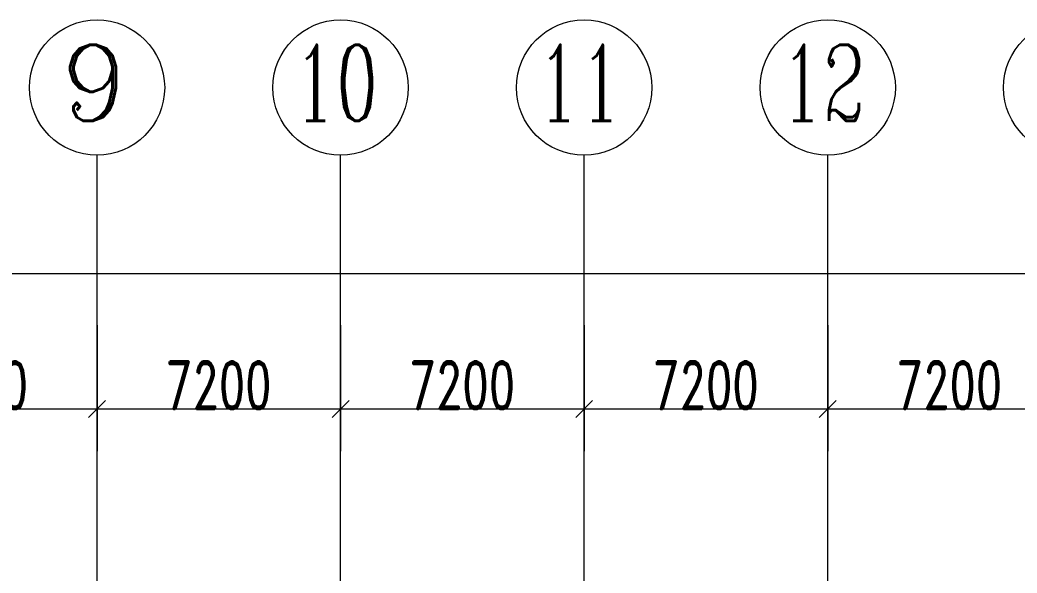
# Model space of a CAD drawing. Header units: millimetres. Extents: x -150677 to 326800, y -31706 to 192400.
# Drawn here: x 55321 to 84797, y 172050 to 188400 of the extents above; entities that cross this region are included whole.
import ezdxf

# ---------------------------------------------------------------- set-up
doc = ezdxf.new("R2010")
doc.units = ezdxf.units.MM
doc.linetypes.add('X-HLP3-AR-F3-LAY-03-001$0$轴网线', pattern=[22.04, 18.38, -1.83, 0, -1.83])
doc.layers.get('0').update_dxf_attribs({"color": 8})
doc.layers.get('Defpoints').update_dxf_attribs({"color": 8})
for name, color, linetype, lineweight in [('X-HLP3-AR-F3-LAY-03-001$0$A-ANNO-DIMS', 8, 'Continuous', 9), ('X-HLP3-AR-F3-LAY-03-001$0$S-GRID', 8, 'Continuous', 9), ('X-HLP3-AR-F3-LAY-03-001$0$S-GRID-IDEN', 8, 'Continuous', 9)]:
    doc.layers.add(name, color=color, linetype=linetype, lineweight=lineweight)
doc.styles.add('X-HLP3-AR-F3-LAY-03-001$0$RomanC', font='romanc__.ttf', dxfattribs={"height": 2250})
doc.styles.add('X-HLP3-AR-F3-LAY-03-001$0$RomanC_1', font='romanc__.ttf', dxfattribs={"width": 0.65, "height": 2250})
doc.styles.add('X-HLP3-AR-F3-LAY-03-001$0$RomanD_3', font='romand__.ttf', dxfattribs={"width": 0.65, "height": 1400})
doc.dimstyles.new('X-HLP3-AR-F3-LAY-03-001$0$第一_二道尺寸线', dxfattribs={"dimscale": 304.8, "dimtxt": 1405.004626, "dimasz": 1.64042, "dimexe": 4.10105, "dimexo": 0.0625, "dimgap": 0, "dimtad": 1, "dimdec": 0, "dimzin": 0, "dimdsep": 46, "dimtxsty": 'X-HLP3-AR-F3-LAY-03-001$0$RomanD_3', "dimblk1": 'X-HLP3-AR-F3-LAY-03-001$0$_Oblique', "dimblk2": 'X-HLP3-AR-F3-LAY-03-001$0$_Oblique', "dimsah": 1, "dimcen": 0.09, "dimazin": 0, "dimtfac": 1, "dimtdec": 4, "dimtix": 1, "dimtmove": 0, "dimatfit": 3, "dimfxl": 8.2021, "dimfxlon": 1, "dimtvp": 1, "dimtolj": 1, "dimtzin": 0, "dimlwd": 18, "dimlwe": 18, "dimarcsym": 2})

# ---------------------------------------------------------------- blocks, each defined once
blk = doc.blocks.new('X-HLP3-AR-F3-LAY-03-001$0$轴网 - 宽度系数 1_0-670626-LAY-3F-1_500-A')
at = {"layer": 'X-HLP3-AR-F3-LAY-03-001$0$S-GRID-IDEN'}
blk.add_circle((0, 0), 4, dxfattribs=at)
blk = doc.blocks.new('X-HLP3-AR-F3-LAY-03-001$0$轴网 - 宽度系数 0_65-670068-LAY-3F-1_500-A')
at = {"layer": 'X-HLP3-AR-F3-LAY-03-001$0$S-GRID-IDEN'}
blk.add_circle((0, 0), 4, dxfattribs=at)
blk = doc.blocks.new('X-HLP3-AR-F3-LAY-03-001$0$_Oblique')
at = {"color": 0, "linetype": 'ByBlock', "lineweight": -2}
blk.add_line((-0.5, -0.5), (0.5, 0.5), dxfattribs=at)
blk = doc.blocks.new('*D1011')
at = {"layer": 'Defpoints', "color": 0, "transparency": 16777216}
for p in [(50400, 179400), (57600, 179400), (57600, 176900)]:
    blk.add_point(p, dxfattribs=at)
at = {"layer": 'X-HLP3-AR-F3-LAY-03-001$0$A-ANNO-DIMS', "color": 0, "lineweight": 18, "transparency": 16777216}
for p, q in [((50400, 179380.95), (50400, 175650)), ((57600, 179380.95), (57600, 175650)), ((50400, 176900), (57600, 176900))]:
    blk.add_line(p, q, dxfattribs=at)
at = {"layer": 'X-HLP3-AR-F3-LAY-03-001$0$A-ANNO-DIMS', "color": 0, "lineweight": 18, "transparency": 16777216, "xscale": 500.0000000000001, "yscale": 500.0000000000001, "zscale": 500.0000000000001, "rotation": 180}
blk.add_blockref('X-HLP3-AR-F3-LAY-03-001$0$_Oblique', (50400, 176900), dxfattribs=at)
at = {"layer": 'X-HLP3-AR-F3-LAY-03-001$0$A-ANNO-DIMS', "color": 0, "lineweight": 18, "transparency": 16777216, "xscale": 500.0000000000001, "yscale": 500.0000000000001, "zscale": 500.0000000000001}
blk.add_blockref('X-HLP3-AR-F3-LAY-03-001$0$_Oblique', (57600, 176900), dxfattribs=at)
at = {"layer": 'X-HLP3-AR-F3-LAY-03-001$0$A-ANNO-DIMS', "color": 0, "lineweight": 18, "transparency": 16777216, "insert": (54000, 177600), "char_height": 1400, "width": 3890.782, "attachment_point": 5, "style": 'X-HLP3-AR-F3-LAY-03-001$0$RomanD_3'}
blk.add_mtext('\\A1;7200', dxfattribs=at)
blk = doc.blocks.new('*D1012')
at = {"layer": 'Defpoints', "color": 0, "transparency": 16777216}
for p in [(57600, 179400), (64800, 179400), (64800, 176900)]:
    blk.add_point(p, dxfattribs=at)
at = {"layer": 'X-HLP3-AR-F3-LAY-03-001$0$A-ANNO-DIMS', "color": 0, "lineweight": 18, "transparency": 16777216}
for p, q in [((57600, 179380.95), (57600, 175650)), ((64800, 179380.95), (64800, 175650)), ((57600, 176900), (64800, 176900))]:
    blk.add_line(p, q, dxfattribs=at)
at = {"layer": 'X-HLP3-AR-F3-LAY-03-001$0$A-ANNO-DIMS', "color": 0, "lineweight": 18, "transparency": 16777216, "xscale": 500.0000000000001, "yscale": 500.0000000000001, "zscale": 500.0000000000001, "rotation": 180}
blk.add_blockref('X-HLP3-AR-F3-LAY-03-001$0$_Oblique', (57600, 176900), dxfattribs=at)
at = {"layer": 'X-HLP3-AR-F3-LAY-03-001$0$A-ANNO-DIMS', "color": 0, "lineweight": 18, "transparency": 16777216, "xscale": 500.0000000000001, "yscale": 500.0000000000001, "zscale": 500.0000000000001}
blk.add_blockref('X-HLP3-AR-F3-LAY-03-001$0$_Oblique', (64800, 176900), dxfattribs=at)
at = {"layer": 'X-HLP3-AR-F3-LAY-03-001$0$A-ANNO-DIMS', "color": 0, "lineweight": 18, "transparency": 16777216, "insert": (61200, 177600), "char_height": 1400, "width": 3890.782, "attachment_point": 5, "style": 'X-HLP3-AR-F3-LAY-03-001$0$RomanD_3'}
blk.add_mtext('\\A1;7200', dxfattribs=at)
blk = doc.blocks.new('*D1013')
at = {"layer": 'Defpoints', "color": 0, "transparency": 16777216}
for p in [(64800, 179400), (72000, 179400), (72000, 176900)]:
    blk.add_point(p, dxfattribs=at)
at = {"layer": 'X-HLP3-AR-F3-LAY-03-001$0$A-ANNO-DIMS', "color": 0, "lineweight": 18, "transparency": 16777216}
for p, q in [((64800, 179380.95), (64800, 175650)), ((72000, 179380.95), (72000, 175650)), ((64800, 176900), (72000, 176900))]:
    blk.add_line(p, q, dxfattribs=at)
at = {"layer": 'X-HLP3-AR-F3-LAY-03-001$0$A-ANNO-DIMS', "color": 0, "lineweight": 18, "transparency": 16777216, "xscale": 500.0000000000001, "yscale": 500.0000000000001, "zscale": 500.0000000000001, "rotation": 180}
blk.add_blockref('X-HLP3-AR-F3-LAY-03-001$0$_Oblique', (64800, 176900), dxfattribs=at)
at = {"layer": 'X-HLP3-AR-F3-LAY-03-001$0$A-ANNO-DIMS', "color": 0, "lineweight": 18, "transparency": 16777216, "xscale": 500.0000000000001, "yscale": 500.0000000000001, "zscale": 500.0000000000001}
blk.add_blockref('X-HLP3-AR-F3-LAY-03-001$0$_Oblique', (72000, 176900), dxfattribs=at)
at = {"layer": 'X-HLP3-AR-F3-LAY-03-001$0$A-ANNO-DIMS', "color": 0, "lineweight": 18, "transparency": 16777216, "insert": (68400, 177600), "char_height": 1400, "width": 3890.782, "attachment_point": 5, "style": 'X-HLP3-AR-F3-LAY-03-001$0$RomanD_3'}
blk.add_mtext('\\A1;7200', dxfattribs=at)
blk = doc.blocks.new('*D1014')
at = {"layer": 'Defpoints', "color": 0, "transparency": 16777216}
for p in [(72000, 179400), (79200, 179400), (79200, 176900)]:
    blk.add_point(p, dxfattribs=at)
at = {"layer": 'X-HLP3-AR-F3-LAY-03-001$0$A-ANNO-DIMS', "color": 0, "lineweight": 18, "transparency": 16777216}
for p, q in [((72000, 179380.95), (72000, 175650)), ((79200, 179380.95), (79200, 175650)), ((72000, 176900), (79200, 176900))]:
    blk.add_line(p, q, dxfattribs=at)
at = {"layer": 'X-HLP3-AR-F3-LAY-03-001$0$A-ANNO-DIMS', "color": 0, "lineweight": 18, "transparency": 16777216, "xscale": 500.0000000000001, "yscale": 500.0000000000001, "zscale": 500.0000000000001, "rotation": 180}
blk.add_blockref('X-HLP3-AR-F3-LAY-03-001$0$_Oblique', (72000, 176900), dxfattribs=at)
at = {"layer": 'X-HLP3-AR-F3-LAY-03-001$0$A-ANNO-DIMS', "color": 0, "lineweight": 18, "transparency": 16777216, "xscale": 500.0000000000001, "yscale": 500.0000000000001, "zscale": 500.0000000000001}
blk.add_blockref('X-HLP3-AR-F3-LAY-03-001$0$_Oblique', (79200, 176900), dxfattribs=at)
at = {"layer": 'X-HLP3-AR-F3-LAY-03-001$0$A-ANNO-DIMS', "color": 0, "lineweight": 18, "transparency": 16777216, "insert": (75600, 177600), "char_height": 1400, "width": 3890.782, "attachment_point": 5, "style": 'X-HLP3-AR-F3-LAY-03-001$0$RomanD_3'}
blk.add_mtext('\\A1;7200', dxfattribs=at)
blk = doc.blocks.new('*D1015')
at = {"layer": 'Defpoints', "color": 0, "transparency": 16777216}
for p in [(79200, 179400), (86400, 179400), (86400, 176900)]:
    blk.add_point(p, dxfattribs=at)
at = {"layer": 'X-HLP3-AR-F3-LAY-03-001$0$A-ANNO-DIMS', "color": 0, "lineweight": 18, "transparency": 16777216}
for p, q in [((79200, 179380.95), (79200, 175650)), ((86400, 179380.95), (86400, 175650)), ((79200, 176900), (86400, 176900))]:
    blk.add_line(p, q, dxfattribs=at)
at = {"layer": 'X-HLP3-AR-F3-LAY-03-001$0$A-ANNO-DIMS', "color": 0, "lineweight": 18, "transparency": 16777216, "xscale": 500.0000000000001, "yscale": 500.0000000000001, "zscale": 500.0000000000001, "rotation": 180}
blk.add_blockref('X-HLP3-AR-F3-LAY-03-001$0$_Oblique', (79200, 176900), dxfattribs=at)
at = {"layer": 'X-HLP3-AR-F3-LAY-03-001$0$A-ANNO-DIMS', "color": 0, "lineweight": 18, "transparency": 16777216, "xscale": 500.0000000000001, "yscale": 500.0000000000001, "zscale": 500.0000000000001}
blk.add_blockref('X-HLP3-AR-F3-LAY-03-001$0$_Oblique', (86400, 176900), dxfattribs=at)
at = {"layer": 'X-HLP3-AR-F3-LAY-03-001$0$A-ANNO-DIMS', "color": 0, "lineweight": 18, "transparency": 16777216, "insert": (82800, 177600), "char_height": 1400, "width": 3890.782, "attachment_point": 5, "style": 'X-HLP3-AR-F3-LAY-03-001$0$RomanD_3'}
blk.add_mtext('\\A1;7200', dxfattribs=at)
blk = doc.blocks.new('*D932')
at = {"layer": 'Defpoints', "color": 0, "transparency": 16777216}
for p in [(293100, 180900), (-300, 178400), (293100, 178400), (201600, -17706.224274), (208800, -17706.224274), (208800, -20206.224274)]:
    blk.add_point(p, dxfattribs=at)
at = {"layer": 'X-HLP3-AR-F3-LAY-03-001$0$A-ANNO-DIMS', "color": 0, "lineweight": 18, "transparency": 16777216}
for p, q in [((-300, 178419.05), (-300, 182150)), ((293100, 178419.05), (293100, 182150)), ((-300, 180900), (293100, 180900)), ((201600, -17725.274274), (201600, -21456.224274)), ((208800, -17725.274274), (208800, -21456.224274)), ((201600, -20206.224274), (208800, -20206.224274))]:
    blk.add_line(p, q, dxfattribs=at)
at = {"layer": 'X-HLP3-AR-F3-LAY-03-001$0$A-ANNO-DIMS', "color": 0, "lineweight": 18, "transparency": 16777216, "xscale": 500.0000000000001, "yscale": 500.0000000000001, "zscale": 500.0000000000001, "rotation": 180}
for p in [(-300, 180900), (201600, -20206.224274)]:
    blk.add_blockref('X-HLP3-AR-F3-LAY-03-001$0$_Oblique', p, dxfattribs=at)
at = {"layer": 'X-HLP3-AR-F3-LAY-03-001$0$A-ANNO-DIMS', "color": 0, "lineweight": 18, "transparency": 16777216, "xscale": 500.0000000000001, "yscale": 500.0000000000001, "zscale": 500.0000000000001}
for p in [(293100, 180900), (208800, -20206.224274)]:
    blk.add_blockref('X-HLP3-AR-F3-LAY-03-001$0$_Oblique', p, dxfattribs=at)
at = {"layer": 'X-HLP3-AR-F3-LAY-03-001$0$A-ANNO-DIMS', "color": 0, "lineweight": 18, "transparency": 16777216, "char_height": 1400, "attachment_point": 5, "style": 'X-HLP3-AR-F3-LAY-03-001$0$RomanD_3'}
for s, insert, width in [('\\A1;293400', (146400, 181600), 5836.1730636), ('\\A1;7200', (205200, -19506.224274), 3890.7820424)]:
    blk.add_mtext(s, dxfattribs=dict(at, insert=insert, width=width))

msp = doc.modelspace()

# ---------------------------------------------------------------- linework, layer by layer
at = {"layer": 'X-HLP3-AR-F3-LAY-03-001$0$S-GRID'}
for p, q in [((57600, 174400), (57600, 184400)), ((64800, 174400), (64800, 184400)), ((72000, 174400), (72000, 184400)), ((79200, 174400), (79200, 184400))]:
    msp.add_line(p, q, dxfattribs=at)
at = {"layer": 'X-HLP3-AR-F3-LAY-03-001$0$S-GRID', "linetype": 'X-HLP3-AR-F3-LAY-03-001$0$轴网线'}
for p, q in [((57600, -17706.2), (57600, 174400)), ((64800, -17706.2), (64800, 174400)), ((72000, -17706.2), (72000, 174400)), ((79200, -17706.2), (79200, 174400))]:
    msp.add_line(p, q, dxfattribs=at)

# ---------------------------------------------------------------- block references
at = {"layer": 'X-HLP3-AR-F3-LAY-03-001$0$S-GRID-IDEN', "xscale": 499.9999999999995, "yscale": 499.9999999999995, "zscale": 499.9999999999995}
for name, p in [('X-HLP3-AR-F3-LAY-03-001$0$轴网 - 宽度系数 1_0-670626-LAY-3F-1_500-A', (57600, 186400)), ('X-HLP3-AR-F3-LAY-03-001$0$轴网 - 宽度系数 0_65-670068-LAY-3F-1_500-A', (64800, 186400)), ('X-HLP3-AR-F3-LAY-03-001$0$轴网 - 宽度系数 0_65-670068-LAY-3F-1_500-A', (72000, 186400)), ('X-HLP3-AR-F3-LAY-03-001$0$轴网 - 宽度系数 0_65-670068-LAY-3F-1_500-A', (79200, 186400)), ('X-HLP3-AR-F3-LAY-03-001$0$轴网 - 宽度系数 0_65-670068-LAY-3F-1_500-A', (86400, 186400))]:
    msp.add_blockref(name, p, dxfattribs=at)

# ---------------------------------------------------------------- texts
at = {"layer": 'X-HLP3-AR-F3-LAY-03-001$0$S-GRID-IDEN', "char_height": 2250, "attachment_point": 1}
for s, insert, width, style in [('\\fRomanC|b0|i0|c134|p2|;9', (56516.6, 187664.7), 2565.4, 'X-HLP3-AR-F3-LAY-03-001$0$RomanC'), ('10', (63405.5, 187664.7), 3335.02, 'X-HLP3-AR-F3-LAY-03-001$0$RomanC_1'), ('11', (70605.5, 187664.7), 3335.02, 'X-HLP3-AR-F3-LAY-03-001$0$RomanC_1'), ('12', (77805.5, 187664.7), 3335.02, 'X-HLP3-AR-F3-LAY-03-001$0$RomanC_1')]:
    msp.add_mtext(s, dxfattribs=dict(at, insert=insert, width=width, style=style))

# ---------------------------------------------------------------- dimensions: what is measured, and where the dimension line sits
at = {"layer": 'X-HLP3-AR-F3-LAY-03-001$0$A-ANNO-DIMS', "lineweight": 18}
for base, p1, p2, override, picture, middle in [((293100, 180900), (-300, 178400), (293100, 178400), {"dimpost": '<>', "dimfxl": 293400}, '*D932', (146400, 181600)), ((57600, 176900), (50400, 179400), (57600, 179400), {"dimpost": '<>', "dimfxl": 7200}, '*D1011', (54000, 177600)), ((64800, 176900), (57600, 179400), (64800, 179400), {"dimpost": '<>', "dimfxl": 7200}, '*D1012', (61200, 177600)), ((72000, 176900), (64800, 179400), (72000, 179400), {"dimpost": '<>', "dimfxl": 7200}, '*D1013', (68400, 177600)), ((79200, 176900), (72000, 179400), (79200, 179400), {"dimpost": '<>', "dimfxl": 7200}, '*D1014', (75600, 177600)), ((86400, 176900), (79200, 179400), (86400, 179400), {"dimpost": '<>', "dimfxl": 7200}, '*D1015', (82800, 177600))]:
    dim = msp.add_linear_dim(base=base, p1=p1, p2=p2, dimstyle='X-HLP3-AR-F3-LAY-03-001$0$第一_二道尺寸线', override=override, dxfattribs=at)
    dim.commit()
    dim.dimension.update_dxf_attribs({"geometry": picture, "text_midpoint": middle})

doc.saveas('drawing.dxf')
